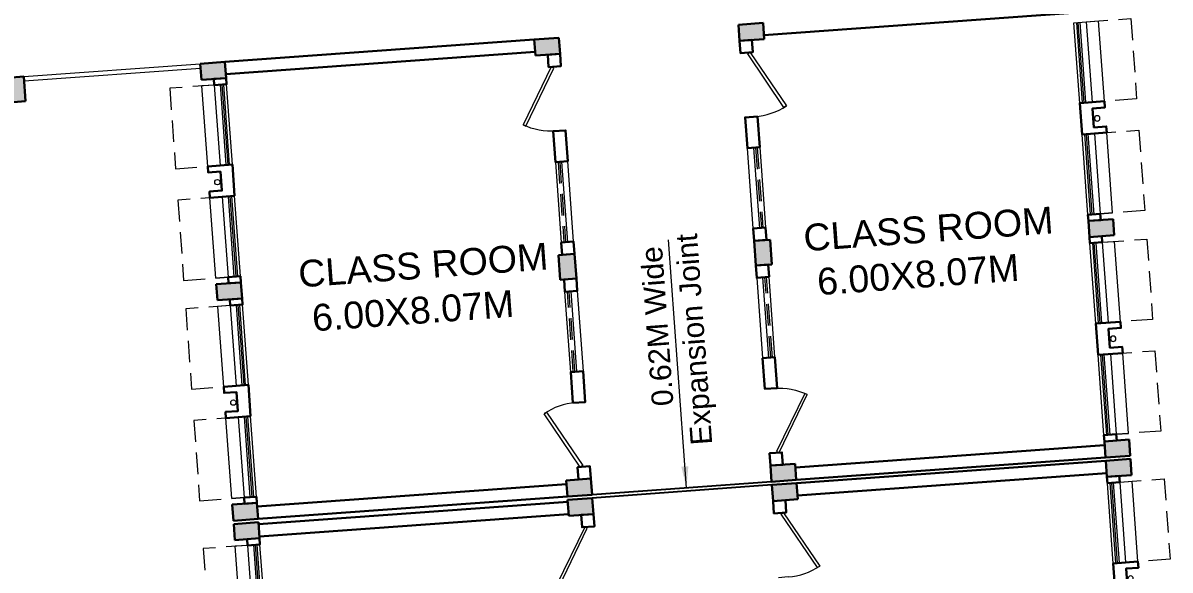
# Model space of a CAD drawing. Extents: x 1465 to 2206, y 779 to 1116.
# Drawn here: x 1630.92 to 1652.27, y 926.67 to 936.85 of the extents above; entities that cross this region are included whole.
import ezdxf

# ---------------------------------------------------------------- set-up
doc = ezdxf.new("R2010")
doc.units = 0
doc.header["$LTSCALE"] = 40
doc.header["$MEASUREMENT"] = 0
doc.linetypes.add('DASHED', pattern=[0.75, 0.5, -0.25])
doc.layers.get('0').update_dxf_attribs({"linetype": 'CONTINUOUS'})
for name, color, linetype, lineweight in [('CLL LEV.', 252, 'CONTINUOUS', 18), ('COLUMN', 251, 'CONTINUOUS', 30), ('Door', 54, 'CONTINUOUS', 15), ('FIXTURE', 13, 'CONTINUOUS', 9), ('PROJECTION', 32, 'DASHED', 13), ('Railing', 22, 'CONTINUOUS', 13), ('VENTILATOR', 6, 'DASHED', 13), ('Wall', 7, 'CONTINUOUS', 30), ('Window', 150, 'CONTINUOUS', 13), ('Window-Wall', 7, 'CONTINUOUS', 13)]:
    doc.layers.add(name, color=color, linetype=linetype, lineweight=lineweight)
for name, color, linetype in [('Dim', 251, 'CONTINUOUS'), ('EXPANSION JOINT', 244, 'CONTINUOUS'), ('Hatch', 251, 'CONTINUOUS'), ('Text', 7, 'CONTINUOUS')]:
    doc.layers.add(name, color=color, linetype=linetype)
doc.styles.add('L120', font='simplex.shx', dxfattribs={"height": 3})
doc.styles.get("Standard").update_dxf_attribs({"font": 'txt.shx', "height": 0.03937})
doc.styles.add('Tabrej.', font='GOTHIC.TTF', dxfattribs={"height": 1})
doc.dimstyles.get("Standard").update_dxf_attribs({"dimtxt": 0.18, "dimasz": 0.18, "dimexe": 0.18, "dimexo": 0.0625, "dimgap": 0.09, "dimtad": 0, "dimtih": 1, "dimtoh": 1, "dimdec": 4, "dimzin": 0, "dimdsep": 46, "dimtxsty": 'Standard', "dimcen": 0.09, "dimadec": 0, "dimazin": 0, "dimtfac": 1, "dimtdec": 4, "dimtofl": 0, "dimtmove": 0, "dimatfit": 3, "dimfxl": 0, "dimtolj": 1, "dimtzin": 0, "dimarcsym": 0})

# ---------------------------------------------------------------- blocks, each defined once
blk = doc.blocks.new('COLUMN 546')
at = {"layer": 'Hatch'}
h = blk.add_hatch(color=0, dxfattribs=at)
h.dxf.hatch_style = 1
h.paths.add_polyline_path([(0, 0), (0.3, 0), (0.3, 0.46), (0, 0.46)])
at = {"layer": 'COLUMN'}
for p, q in [((0.3, 0.46), (0, 0.46)), ((0, 0.46), (0, 0)), ((0.3, 0), (0.3, 0.46)), ((0, 0), (0.3, 0))]:
    blk.add_line(p, q, dxfattribs=at)
blk = doc.blocks.new('VENT 2')
at = {"layer": 'VENTILATOR', "ltscale": 0.02}
for p, q in [((0, 0.182), (1.5, 0.182)), ((0, 0.152), (1.5, 0.152))]:
    blk.add_line(p, q, dxfattribs=at)
at = {"layer": 'Window-Wall'}
for p, q in [((0, 0.23), (1.5, 0.23)), ((0, 0), (0, 0.23)), ((1.5, 0.23), (1.5, 0)), ((0, 0.115), (1.5, 0.115)), ((1.5, 0), (0, 0))]:
    blk.add_line(p, q, dxfattribs=at)
blk = doc.blocks.new('*U14')
for p, q in [((0, 0), (0, -6)), ((40, 0), (40, -6))]:
    blk.add_line(p, q)
blk.add_lwpolyline([(0, 0), (34.64, 20), (35.52, 18.48), (0.87, -1.52)], close=True)
blk.add_arc((0, 0), 40, 0, 30)
blk = doc.blocks.new('DOOR1')
at = {"layer": 'Door', "xscale": 0.0300000000000013, "yscale": 0.0300000000000013, "zscale": 0.0300000000000013}
blk.add_blockref('*U14', (0, 0.18), dxfattribs=at)
blk = doc.blocks.new('class 1')
at = {"layer": 'Wall'}
for points in [[(0.23, 0), (0, 0), (0, -0.23), (0.23, -0.23), (0.23, 0)], [(0.23, -1.43), (0, -1.43), (0, -2.005), (0.23, -2.005), (0.23, -1.43)], [(0.23, -3.505), (0, -3.505), (0, -3.735), (0.23, -3.735), (0.23, -3.505)]]:
    blk.add_lwpolyline(points, dxfattribs=at)
at = {"layer": 'Wall', "rotation": 270}
for name, p in [('DOOR1', (0, -0.23)), ('VENT 2', (0, -2.005))]:
    blk.add_blockref(name, p, dxfattribs=at)
blk = doc.blocks.new('WINDOW 1')
at = {"layer": 'CLL LEV.'}
for p, q in [((0, -0.23), (0, -0.46)), ((1.5, -0.23), (1.5, -0.46)), ((0, -0.46), (1.5, -0.46))]:
    blk.add_line(p, q, dxfattribs=at)
at = {"layer": 'PROJECTION', "ltscale": 0.02}
for p, q in [((0, -1.06), (0, -0.23)), ((1.5, -0.23), (1.5, -1.06)), ((1.5, -1.06), (0, -1.06))]:
    blk.add_line(p, q, dxfattribs=at)
at = {"layer": 'Window'}
for p, q in [((0, -0.051), (1.5, -0.051)), ((0, -0.081), (1.5, -0.081))]:
    blk.add_line(p, q, dxfattribs=at)
at = {"layer": 'Window-Wall'}
for p, q in [((0, 0), (1.5, 0)), ((0, -0.23), (0, 0)), ((1.5, 0), (1.5, -0.23)), ((0, -0.115), (1.5, -0.115)), ((1.5, -0.23), (0, -0.23))]:
    blk.add_line(p, q, dxfattribs=at)
blk = doc.blocks.new('SHAFT2')
at = {"layer": 'FIXTURE'}
blk.add_circle((0.302, 0.307), 0.05, dxfattribs=at)
at = {"layer": 'Wall'}
blk.add_lwpolyline([(0, 0.585), (0.46, 0.585), (0.46, 0.47), (0.23, 0.47), (0.23, 0.115), (0.46, 0.115), (0.46, 0), (0, 0), (0, 0.585)], dxfattribs=at)
blk = doc.blocks.new('567UYH')
at = {"layer": 'EXPANSION JOINT', "linetype": 'ByBlock', "ltscale": 0.05}
for p, q in [((41.74, -28.805), (38.39, -28.805)), ((41.74, -28.867), (38.39, -28.867))]:
    blk.add_line(p, q, dxfattribs=at)
at = {"layer": 'Railing', "linetype": 'ByBlock', "ltscale": 0.05}
for p, q in [((28.407, -20.275), (31.7, -20.275)), ((28.407, -20.355), (31.7, -20.355))]:
    blk.add_line(p, q, dxfattribs=at)
at = {"layer": 'Wall'}
for p, q in [((37.93, -20.275), (32.16, -20.275)), ((37.93, -20.505), (32.16, -20.505)), ((42.2, -20.505), (47.97, -20.505)), ((37.93, -28.575), (32.16, -28.575)), ((42.2, -28.575), (47.97, -28.575)), ((37.93, -28.805), (32.16, -28.805)), ((42.2, -28.805), (47.97, -28.805)), ((37.93, -28.902), (32.16, -28.902)), ((42.2, -28.867), (47.97, -28.867)), ((37.93, -29.132), (32.16, -29.132)), ((42.2, -29.097), (47.97, -29.097))]:
    blk.add_line(p, q, dxfattribs=at)
for points in [[(31.93, -20.575), (31.93, -20.69), (32.16, -20.69), (32.16, -20.575), (31.93, -20.575)], [(31.93, -24.39), (31.93, -24.275), (32.16, -24.275), (32.16, -24.39), (31.93, -24.39)], [(31.93, -24.275), (31.93, -24.39), (32.16, -24.39), (32.16, -24.275), (31.93, -24.275)], [(48.2, -24.39), (48.2, -24.275), (47.97, -24.275), (47.97, -24.39), (48.2, -24.39)], [(48.2, -24.275), (48.2, -24.39), (47.97, -24.39), (47.97, -24.275), (48.2, -24.275)], [(31.93, -24.69), (31.93, -24.805), (32.16, -24.805), (32.16, -24.69), (31.93, -24.69)], [(48.2, -24.69), (48.2, -24.805), (47.97, -24.805), (47.97, -24.69), (48.2, -24.69)], [(31.93, -28.505), (31.93, -28.39), (32.16, -28.39), (32.16, -28.505), (31.93, -28.505)], [(31.93, -28.39), (31.93, -28.505), (32.16, -28.505), (32.16, -28.39), (31.93, -28.39)], [(48.2, -28.505), (48.2, -28.39), (47.97, -28.39), (47.97, -28.505), (48.2, -28.505)], [(48.2, -28.39), (48.2, -28.505), (47.97, -28.505), (47.97, -28.39), (48.2, -28.39)], [(31.93, -29.167), (31.93, -29.282), (32.16, -29.282), (32.16, -29.167), (31.93, -29.167)], [(41.97, -29.167), (41.74, -29.167), (41.74, -29.397), (41.97, -29.397), (41.97, -29.167)], [(48.2, -29.167), (48.2, -29.282), (47.97, -29.282), (47.97, -29.167), (48.2, -29.167)]]:
    blk.add_lwpolyline(points, dxfattribs=at)
at = {"linetype": 'ByBlock', "xscale": -1}
for p in [(38.39, -20.575), (38.39, -29.167)]:
    blk.add_blockref('class 1', p, dxfattribs=at)
at = {"linetype": 'ByBlock'}
blk.add_blockref('class 1', (41.74, -20.575), dxfattribs=at)
at = {"linetype": 'ByBlock', "rotation": 180}
blk.add_blockref('class 1', (38.39, -28.505), dxfattribs=at)
at = {"linetype": 'ByBlock', "xscale": -1, "rotation": 180}
blk.add_blockref('class 1', (41.74, -28.505), dxfattribs=at)
at = {"layer": 'CLL LEV.', "extrusion": (0, 0, -1), "zscale": -1, "rotation": 90}
for p in [(-32.16, -22.19), (-32.16, -24.275), (-32.16, -26.305), (-32.16, -28.39), (-32.16, -30.782)]:
    blk.add_blockref('WINDOW 1', p, dxfattribs=at)
at = {"layer": 'CLL LEV.', "rotation": 89.99999999999999}
for p in [(47.97, -22.19), (47.97, -24.275), (47.97, -26.305), (47.97, -28.39), (47.97, -30.782)]:
    blk.add_blockref('WINDOW 1', p, dxfattribs=at)
at = {"layer": 'Wall', "color": 7, "extrusion": (0, 0, -1), "xscale": -1, "zscale": -1}
for p, rotation in [((-28.407, -20.275), 180), ((-41.74, -20.275), 90), ((-47.97, -24.39), 90), ((-41.74, -28.505), 90), ((-47.97, -28.505), 90), ((-41.74, -28.867), 90), ((-47.97, -28.867), 90)]:
    blk.add_blockref('COLUMN 546', p, dxfattribs=dict(at, rotation=rotation))
at = {"layer": 'Wall', "color": 7, "extrusion": (0, 0, -1), "zscale": -1, "rotation": 270}
for p in [(-32.16, -20.275), (-38.39, -20.275), (-32.16, -24.39), (-32.16, -28.505), (-38.39, -28.505), (-32.16, -28.867), (-38.39, -28.867)]:
    blk.add_blockref('COLUMN 546', p, dxfattribs=at)
at = {"layer": 'Wall', "linetype": 'ByBlock', "rotation": 180}
for p in [(32.16, -22.19), (32.16, -26.305)]:
    blk.add_blockref('SHAFT2', p, dxfattribs=at)
at = {"layer": 'Wall', "linetype": 'ByBlock', "extrusion": (0, 0, -1), "zscale": -1, "rotation": 180}
for p in [(-47.97, -22.19), (-47.97, -26.305), (-47.97, -30.782)]:
    blk.add_blockref('SHAFT2', p, dxfattribs=at)
at = {"layer": 'Wall', "color": 7, "extrusion": (0, 0, -1), "zscale": -1}
blk.add_blockref('COLUMN 546', (-38.39, -24.77), dxfattribs=at)
at = {"layer": 'Wall', "color": 7, "extrusion": (0, 0, -1), "xscale": -1, "zscale": -1}
blk.add_blockref('COLUMN 546', (-41.74, -24.77), dxfattribs=at)
at = {"layer": 'Wall', "rotation": 270}
blk.add_blockref('DOOR1', (41.74, -29.397), dxfattribs=at)
at = {"layer": 'Text', "char_height": 0.5, "attachment_point": 1, "style": 'Tabrej.'}
for insert in [(33.238, -24.063), (42.661, -24.072)]:
    blk.add_mtext_dynamic_manual_height_columns('{\\fArial|b0|i0|c0|p34;CLASS ROOM\\P 6.00X8.07M}', width=19.98968, gutter_width=5, heights=[0], dxfattribs=dict(at, insert=insert))
at = {"layer": 'Text', "insert": (39.623, -28.031), "char_height": 0.4, "attachment_point": 1, "rotation": 90, "style": 'Tabrej.'}
blk.add_mtext_dynamic_manual_height_columns('{\\fArial|b0|i0|c0|p34;     0.62M Wide \\PExpansion Joint}', width=19.98968, gutter_width=5, heights=[0], dxfattribs=at)
at = {"layer": 'Dim'}
blk.add_leader([(40.151, -28.805), (40.151, -24.177)], dimstyle='Standard', override={"dimscale": 40, "dimasz": 0.01, "dimgap": 0.09, "dimtad": 0, "dimpost": "'", "dimtxsty": 'L120', "dimarcsym": 1}, dxfattribs=at)

msp = doc.modelspace()

# ---------------------------------------------------------------- block references
at = {"layer": 'Window-Wall', "rotation": 4.150590050568498}
msp.add_blockref('567UYH', (1601.1398, 954.0199), dxfattribs=at)

doc.saveas('drawing.dxf')
